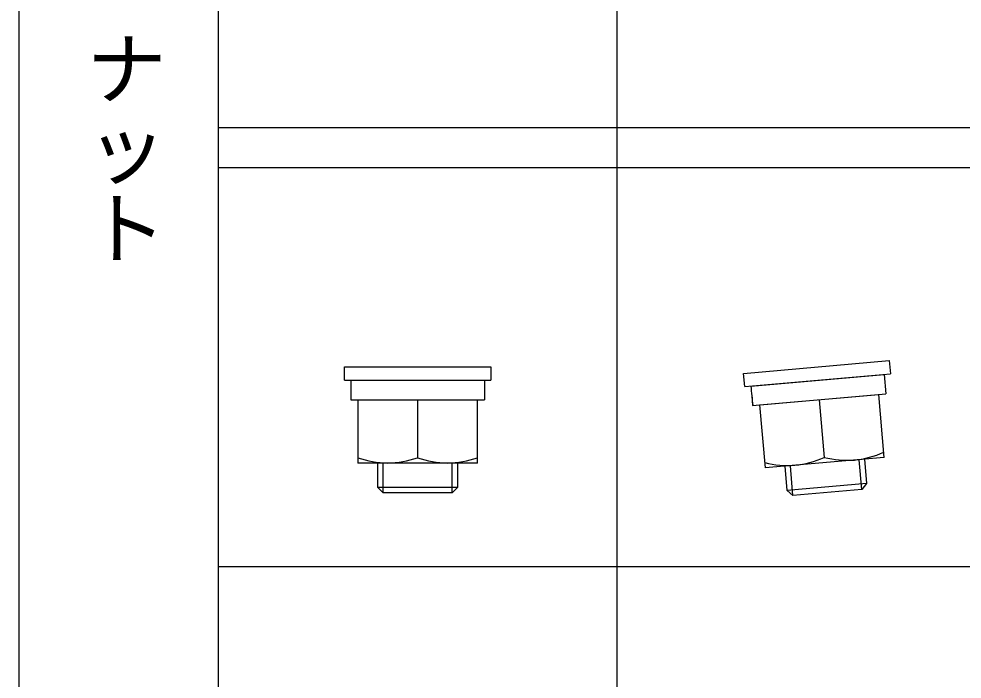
# Model space of a CAD drawing. Units: millimetres, scale not verified. Extents: x -1170 to 1170, y -780 to 835.
# Drawn here: x -1170 to -886.1, y -189.9 to 8.7 of the extents above; entities that cross this region are included whole.
import ezdxf
from ezdxf.enums import TextEntityAlignment as Align

# ---------------------------------------------------------------- set-up
doc = ezdxf.new("R2010")
doc.units = ezdxf.units.MM
doc.header["$LTSCALE"] = 6
doc.layers.add('0-0_0', color=3, linetype='Continuous')
doc.layers.add('F-0', color=4, linetype='Continuous')
doc.styles.add('@ＭＳ ゴシック', font='')
doc.styles.get('@ＭＳ ゴシック').set_extended_font_data('@MS Gothic')

msp = doc.modelspace()

# ---------------------------------------------------------------- linework, layer by layer
at = {"layer": '0-0_0'}
for p, q in [((-1072, -100), (-1072, -96)), ((-951.568, -101.902), (-951.916, -97.917)), ((-951.568, -101.902), (-907.735, -98.067)), ((-949.72, -101.739), (-909.578, -98.227)), ((-909.578, -98.229), (-909.064, -104.106)), ((-1072, -100), (-1028, -100)), ((-1070.145, -99.999), (-1029.85, -99.999)), ((-1029.85, -100), (-1029.85, -105.9)), ((-1070.112, -102.95), (-1070.144, -105.9)), ((-949.43, -104.676), (-949.205, -107.618)), ((-949.205, -107.618), (-909.064, -104.106)), ((-947.069, -107.431), (-911.206, -104.294)), ((-909.55, -123.221), (-911.206, -104.294)), ((-1070.144, -105.9), (-1029.85, -105.9)), ((-1068, -105.9), (-1068, -124.9)), ((-1068, -105.9), (-1032, -105.9)), ((-1050, -105.9), (-1050, -123.292)), ((-1032, -124.9), (-1032, -105.9)), ((-947.069, -107.431), (-945.413, -126.359)), ((-929.137, -105.862), (-927.621, -123.188)), ((-1032, -124.9), (-1068, -124.9)), ((-1060.376, -133.9), (-1060.376, -124.9)), ((-1039.624, -133.9), (-1039.624, -124.9)), ((-1038, -124.9), (-1038, -132.276)), ((-909.55, -123.221), (-945.413, -126.359)), ((-916.36, -132.851), (-917.145, -123.886)), ((-915.527, -123.744), (-914.884, -131.092)), ((-937.033, -134.66), (-937.818, -125.694)), ((-1038, -132.276), (-1039.624, -133.9)), ((-914.884, -131.092), (-916.36, -132.851))]:
    msp.add_line(p, q, dxfattribs=at)
for points in [[(-1072, -96), (-1028, -96), (-1028, -100)], [(-951.916, -97.917), (-908.084, -94.083), (-907.735, -98.067)], [(-1038, -132.276), (-1062, -132.276), (-1062, -124.9)], [(-914.884, -131.092), (-938.793, -133.184), (-939.436, -125.836)], [(-1039.624, -133.9), (-1060.376, -133.9), (-1062, -132.276)], [(-916.36, -132.851), (-937.033, -134.66), (-938.793, -133.184)]]:
    msp.add_lwpolyline(points, dxfattribs=at)
for centre, radius, start, end in [((-791.082, -98.328), 279.068, 180.343, 181.555), ((-671.864, -75.753), 279.068, 185.343, 186.555), ((-921.36, -95.971), 28.18, 275.792, 294.464), ((-1058.61, -96.724), 28.18, 250.536, 269.208), ((-1059.388, -96.732), 28.17, 270.79, 289.467), ((-1040.612, -96.732), 28.17, 250.533, 269.21), ((-1041.39, -96.724), 28.18, 270.792, 289.464), ((-938.514, -97.472), 28.18, 255.536, 274.208), ((-939.288, -97.547), 28.17, 275.79, 294.467), ((-920.584, -95.911), 28.17, 255.533, 274.21)]:
    msp.add_arc(centre, radius, start, end, dxfattribs=at)
at = {"layer": 'F-0', "color": 6}
for p, q in [((-1170, 780), (-1170, -780)), ((-1110, 780), (-1110, -780))]:
    msp.add_line(p, q, dxfattribs=at)
at = {"layer": 'F-0'}
for p, q in [((-990, 780), (-990, -780)), ((-1110, -24), (1170, -24)), ((-1110, -36), (1170, -36)), ((-1110, -156), (1170, -156))]:
    msp.add_line(p, q, dxfattribs=at)

# ---------------------------------------------------------------- texts
at = {"layer": 'F-0', "color": 7, "style": '@ＭＳ ゴシック'}
msp.add_text('ナット', height=17.6, rotation=270, dxfattribs=at).set_placement((-1152, 6), align=Align.BOTTOM_LEFT)

doc.saveas('drawing.dxf')
